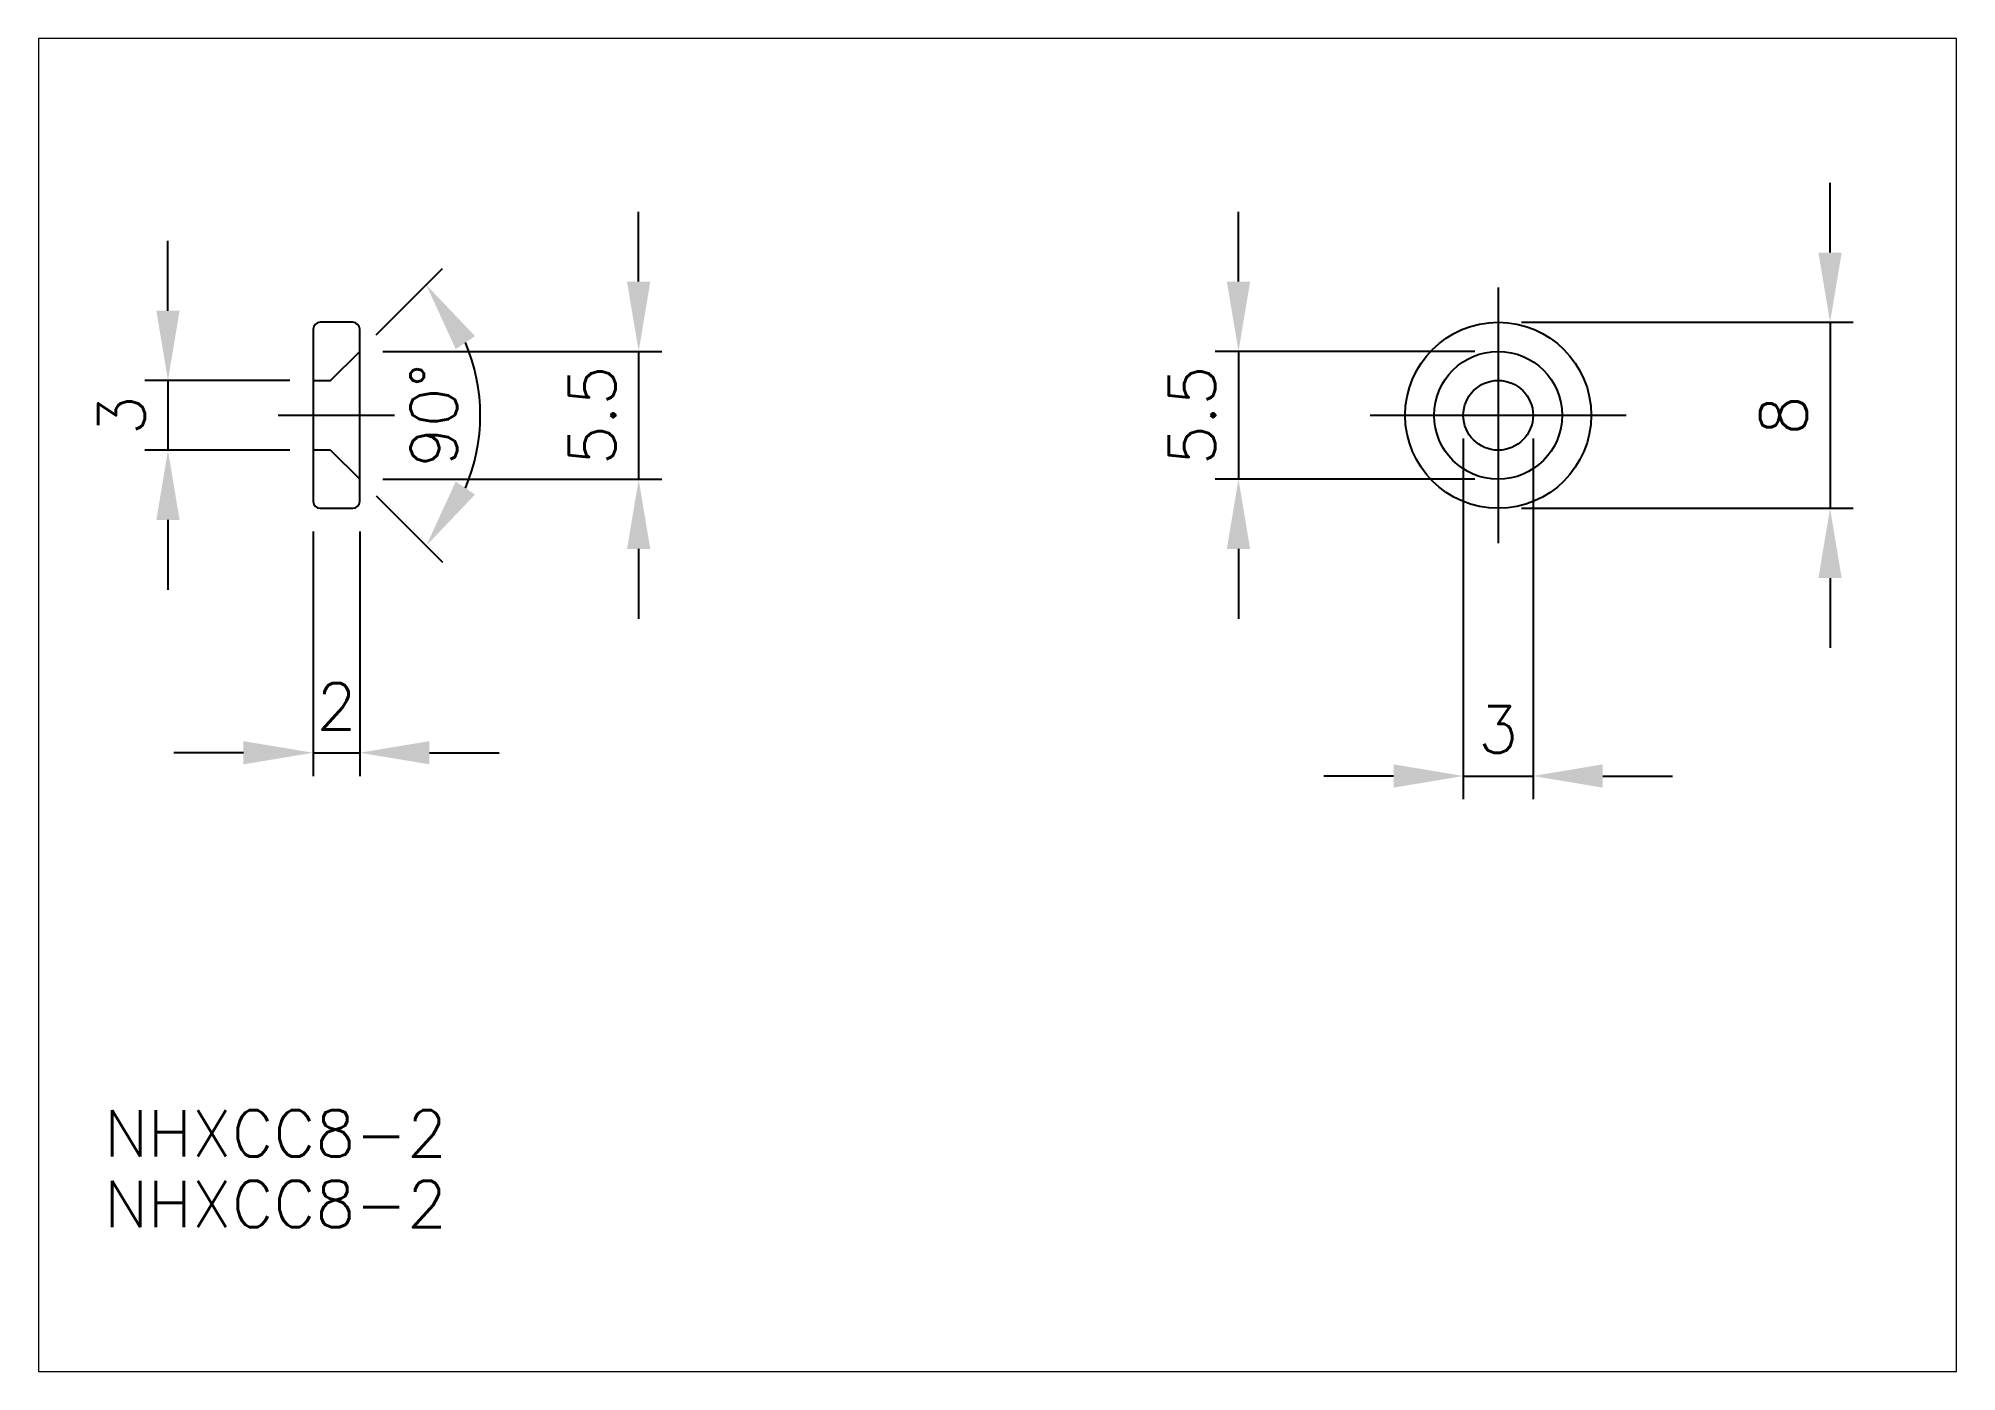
# Paper-space layout 'レイアウト1' of a CAD drawing. Extents: x 1.12 to 10.1, y 0.78 to 7.02.
# The model-space entities are those that its viewports show. They can reach past a viewport. Long polylines and large blocks are cut down to what shows.
import ezdxf

# ---------------------------------------------------------------- set-up
doc = ezdxf.new("R2010")
doc.units = 0
doc.header["$MEASUREMENT"] = 0
doc.header["$PDMODE"] = 64
doc.linetypes.add('CENTER', pattern=[17.5, 13, -1.5, 1.5, -1.5])
doc.linetypes.add('DASHED', pattern=[3.5, 2, -1.5])
doc.layers.get('0').update_dxf_attribs({"linetype": 'CONTINUOUS'})
doc.layers.get('DEFPOINTS').update_dxf_attribs({"linetype": 'CONTINUOUS'})
doc.layers.add('CENTER', color=1, linetype='CENTER')
doc.styles.get("Standard").update_dxf_attribs({"font": 'txt.shx', "bigfont": '@extfont2.shx'})
doc.dimstyles.new('MISUMI', dxfattribs={"dimtxt": 3.2, "dimasz": 3, "dimexe": 1, "dimexo": 1, "dimgap": 1, "dimtad": 1, "dimdsep": 46, "dimtxsty": 'STANDARD', "dimcen": 0, "dimadec": 0, "dimazin": 0, "dimtfac": 0.6, "dimtix": 1, "dimtmove": 2, "dimatfit": 3, "dimfxl": 1, "dimtvp": 1, "dimtolj": 1, "dimarcsym": 0})

# ---------------------------------------------------------------- blocks, each defined once
blk = doc.blocks.new('*D36')
at = {"color": 0, "linetype": 'Continuous', "lineweight": -2}
for p, q in [((117.172, 239.061), (117.172, 242.061)), ((103.899, 236.061), (118.172, 236.061)), ((117.172, 236.061), (117.172, 228.061)), ((103.899, 228.061), (118.172, 228.061)), ((117.172, 225.061), (117.172, 222.061))]:
    blk.add_line(p, q, dxfattribs=at)
at = {"color": 0, "linetype": 'Continuous'}
for points in [[(116.672, 239.061), (117.672, 239.061), (117.172, 236.061)], [(116.672, 225.061), (117.672, 225.061), (117.172, 228.061)]]:
    blk.add_solid(points, dxfattribs=at)
at = {"layer": 'DEFPOINTS', "color": 0, "linetype": 'Continuous'}
for p in [(102.899, 236.061), (102.899, 228.061), (117.172, 228.061)]:
    blk.add_point(p, dxfattribs=at)
at = {"color": 0, "linetype": 'Continuous', "insert": (115.172, 232.061), "char_height": 2, "attachment_point": 5, "rotation": 90}
blk.add_mtext('\\A1;8', dxfattribs=at)
blk = doc.blocks.new('*D35')
at = {"color": 0, "linetype": 'Continuous', "lineweight": -2}
for p, q in [((51.935, 227.061), (51.935, 216.547)), ((53.935, 227.061), (53.935, 216.547)), ((48.935, 217.547), (45.935, 217.547)), ((51.935, 217.547), (53.935, 217.547)), ((56.935, 217.547), (59.935, 217.547))]:
    blk.add_line(p, q, dxfattribs=at)
at = {"color": 0, "linetype": 'Continuous'}
for points in [[(48.935, 218.047), (48.935, 217.047), (51.935, 217.547)], [(56.935, 218.047), (56.935, 217.047), (53.935, 217.547)]]:
    blk.add_solid(points, dxfattribs=at)
at = {"layer": 'DEFPOINTS', "color": 0, "linetype": 'Continuous'}
for p in [(51.935, 228.061), (53.935, 228.061), (53.935, 217.547)]:
    blk.add_point(p, dxfattribs=at)
at = {"color": 0, "linetype": 'Continuous', "insert": (52.935, 219.547), "char_height": 2, "attachment_point": 5}
blk.add_mtext('\\A1;2', dxfattribs=at)
blk = doc.blocks.new('*D34')
at = {"color": 0, "linetype": 'Continuous', "lineweight": -2}
for p, q in [((45.689, 236.561), (45.689, 239.561)), ((50.935, 233.561), (44.689, 233.561)), ((45.689, 233.561), (45.689, 230.561)), ((50.935, 230.561), (44.689, 230.561)), ((45.689, 227.561), (45.689, 224.561))]:
    blk.add_line(p, q, dxfattribs=at)
at = {"color": 0, "linetype": 'Continuous'}
for points in [[(45.189, 236.561), (46.189, 236.561), (45.689, 233.561)], [(45.189, 227.561), (46.189, 227.561), (45.689, 230.561)]]:
    blk.add_solid(points, dxfattribs=at)
at = {"layer": 'DEFPOINTS', "color": 0, "linetype": 'Continuous'}
for p in [(51.935, 233.561), (45.689, 230.561), (51.935, 230.561)]:
    blk.add_point(p, dxfattribs=at)
at = {"color": 0, "linetype": 'Continuous', "insert": (43.689, 232.061), "char_height": 2, "attachment_point": 5, "rotation": 90}
blk.add_mtext('\\A1;3', dxfattribs=at)
blk = doc.blocks.new('*D33')
at = {"color": 0, "linetype": 'Continuous', "lineweight": -2}
for p, q in [((101.399, 231.061), (101.399, 215.547)), ((104.399, 231.061), (104.399, 215.547)), ((98.399, 216.547), (95.399, 216.547)), ((101.399, 216.547), (104.399, 216.547)), ((107.399, 216.547), (110.399, 216.547))]:
    blk.add_line(p, q, dxfattribs=at)
at = {"color": 0, "linetype": 'Continuous'}
for points in [[(98.399, 217.047), (98.399, 216.047), (101.399, 216.547)], [(107.399, 217.047), (107.399, 216.047), (104.399, 216.547)]]:
    blk.add_solid(points, dxfattribs=at)
at = {"layer": 'DEFPOINTS', "color": 0, "linetype": 'Continuous'}
for p in [(101.399, 232.061), (104.399, 232.061), (104.399, 216.547)]:
    blk.add_point(p, dxfattribs=at)
at = {"color": 0, "linetype": 'Continuous', "insert": (102.899, 218.547), "char_height": 2, "attachment_point": 5}
blk.add_mtext('\\A1;3', dxfattribs=at)
blk = doc.blocks.new('*D32')
at = {"color": 0, "linetype": 'Continuous', "lineweight": -2}
for p, q in [((91.73, 237.811), (91.73, 240.811)), ((101.899, 234.811), (90.73, 234.811)), ((91.73, 234.811), (91.73, 229.311)), ((101.899, 229.311), (90.73, 229.311)), ((91.73, 226.311), (91.73, 223.311))]:
    blk.add_line(p, q, dxfattribs=at)
at = {"color": 0, "linetype": 'Continuous'}
for points in [[(91.23, 237.811), (92.23, 237.811), (91.73, 234.811)], [(91.23, 226.311), (92.23, 226.311), (91.73, 229.311)]]:
    blk.add_solid(points, dxfattribs=at)
at = {"layer": 'DEFPOINTS', "color": 0, "linetype": 'Continuous'}
for p in [(102.899, 234.811), (91.73, 229.311), (102.899, 229.311)]:
    blk.add_point(p, dxfattribs=at)
at = {"color": 0, "linetype": 'Continuous', "insert": (89.73, 232.061), "char_height": 2, "attachment_point": 5, "rotation": 90}
blk.add_mtext('\\A1;5.5', dxfattribs=at)
blk = doc.blocks.new('*D31')
at = {"color": 0, "linetype": 'Continuous', "lineweight": -2}
for p, q in [((65.933, 237.811), (65.933, 240.811)), ((54.935, 234.811), (66.933, 234.811)), ((65.933, 234.811), (65.933, 229.311)), ((54.935, 229.311), (66.933, 229.311)), ((65.933, 226.311), (65.933, 223.311))]:
    blk.add_line(p, q, dxfattribs=at)
at = {"color": 0, "linetype": 'Continuous'}
for points in [[(65.433, 237.811), (66.433, 237.811), (65.933, 234.811)], [(65.433, 226.311), (66.433, 226.311), (65.933, 229.311)]]:
    blk.add_solid(points, dxfattribs=at)
at = {"layer": 'DEFPOINTS', "color": 0, "linetype": 'Continuous'}
for p in [(53.935, 234.811), (53.935, 229.311), (65.933, 229.311)]:
    blk.add_point(p, dxfattribs=at)
at = {"color": 0, "linetype": 'Continuous', "insert": (63.933, 232.061), "char_height": 2, "attachment_point": 5, "rotation": 90}
blk.add_mtext('\\A1;5.5', dxfattribs=at)
blk = doc.blocks.new('*D30')
at = {"color": 0, "linetype": 'Continuous', "lineweight": -2}
for p, q in [((54.642, 235.518), (57.503, 238.381)), ((54.642, 228.604), (57.503, 225.741))]:
    blk.add_line(p, q, dxfattribs=at)
blk.add_arc((51.186, 232.061), 7.936, 336.77972, 23.22028, dxfattribs=at)
at = {"color": 0, "linetype": 'Continuous'}
for points in [[(58.065, 234.909), (58.893, 235.47), (56.796, 237.673)], [(58.893, 228.651), (58.065, 229.212), (56.796, 226.448)]]:
    blk.add_solid(points, dxfattribs=at)
at = {"layer": 'DEFPOINTS', "color": 0, "linetype": 'Continuous'}
for p in [(53.935, 234.811), (52.685, 233.561), (52.685, 230.561), (58.851, 230.006), (53.935, 229.311)]:
    blk.add_point(p, dxfattribs=at)
at = {"color": 0, "linetype": 'Continuous', "insert": (57.122, 232.061), "char_height": 2, "attachment_point": 5, "rotation": 90}
blk.add_mtext('\\A1;90°', dxfattribs=at)

msp = doc.modelspace()

# ---------------------------------------------------------------- linework, layer by layer
at = {"color": 7, "linetype": 'Continuous'}
for p, q in [((53.63477, 236.06075), (52.23477, 236.06075)), ((51.93477, 235.76075), (51.93477, 228.36075)), ((53.93477, 228.36075), (53.93477, 235.76075)), ((51.93477, 233.81075), (51.93477, 230.31075)), ((52.23477, 228.06075), (53.63477, 228.06075))]:
    msp.add_line(p, q, dxfattribs=at)
at = {"color": 3, "linetype": 'DASHED'}
for p, q in [((52.68523, 233.56075), (53.93477, 234.81075)), ((51.93477, 233.56075), (52.68523, 233.56075)), ((52.68523, 230.56075), (51.93477, 230.56075)), ((52.68523, 230.56075), (53.93477, 229.31075))]:
    msp.add_line(p, q, dxfattribs=at)
at = {"color": 7, "linetype": 'Continuous'}
for radius in [4, 2.75, 1.5]:
    msp.add_circle((102.89922, 232.06075), radius, dxfattribs=at)
for centre, start, end in [((52.23477, 235.76075), 90, 180), ((53.63477, 235.76075), 0, 90), ((52.23477, 228.36075), 180, 270), ((53.63477, 228.36075), 270, 0)]:
    msp.add_arc(centre, 0.3, start, end, dxfattribs=at)
at = {"layer": 'CENTER', "color": 1, "linetype": 'CENTER'}
for p, q in [((102.89922, 237.56075), (102.89922, 226.56075)), ((50.43477, 232.06075), (55.43477, 232.06075)), ((97.39922, 232.06075), (108.39922, 232.06075))]:
    msp.add_line(p, q, dxfattribs=at)

# ---------------------------------------------------------------- texts
at = {"color": 7, "linetype": 'Continuous'}
for p in [(42.94515, 200.17562), (42.94515, 197.14117)]:
    msp.add_text('NHXCC8-2', height=2, dxfattribs=at).set_placement(p)

# ---------------------------------------------------------------- dimensions: what is measured, and where the dimension line sits
for base, p1, p2, picture, middle in [((117.17198, 228.06075), (102.89922, 236.06075), (102.89922, 228.06075), '*D36', (115.17198, 232.06075)), ((65.93293, 229.31075), (53.93477, 234.81075), (53.93477, 229.31075), '*D31', (63.93293, 232.06075)), ((91.72981, 229.31075), (102.89922, 234.81075), (102.89922, 229.31075), '*D32', (89.72981, 232.06075)), ((45.68861, 230.56075), (51.93477, 233.56075), (51.93477, 230.56075), '*D34', (43.68861, 232.06075))]:
    dim = msp.add_linear_dim(base=base, p1=p1, p2=p2, angle=90, dimstyle='MISUMI', override={"dimtxt": 2, "dimdec": 4, "dimtxsty": 'STANDARD', "dimtdec": 4, "dimtmove": 0, "dimtzin": 0}, dxfattribs=at)
    dim.commit()
    dim.dimension.update_dxf_attribs({"geometry": picture, "text_midpoint": middle})
dim = msp.add_angular_dim_2l(base=(58.85124, 230.0063), line1=((52.68523, 230.56075), (53.93477, 229.31075)), line2=((52.68523, 233.56075), (53.93477, 234.81075)), dimstyle='MISUMI', override={"dimtxt": 2, "dimdec": 4, "dimtxsty": 'STANDARD', "dimtdec": 4, "dimtmove": 0, "dimtzin": 0}, dxfattribs=at)
dim.commit()
dim.dimension.update_dxf_attribs({"geometry": '*D30', "text_midpoint": (57.12178, 232.06075)})
for base, p1, p2, picture, middle in [((104.39922, 216.54742), (101.39922, 232.06075), (104.39922, 232.06075), '*D33', (102.89922, 218.54742)), ((53.93477, 217.54742), (51.93477, 228.06075), (53.93477, 228.06075), '*D35', (52.93477, 219.54742))]:
    dim = msp.add_linear_dim(base=base, p1=p1, p2=p2, dimstyle='MISUMI', override={"dimtxt": 2, "dimdec": 4, "dimtxsty": 'STANDARD', "dimtdec": 4, "dimtmove": 0, "dimtzin": 0}, dxfattribs=at)
    dim.commit()
    dim.dimension.update_dxf_attribs({"geometry": picture, "text_midpoint": middle})

psp = doc.layouts.new('レイアウト1')

# ---------------------------------------------------------------- viewports
at = {"layer": '0', "color": 7, "linetype": 'Continuous', "view_target_point": (148.5, 105)}
psp.add_viewport(center=(5.6137, 3.9021), size=(8.982, 6.243333), view_center_point=(-67.13469, 114.60096), view_height=57.3457499, dxfattribs=at)

doc.saveas('drawing.dxf')
